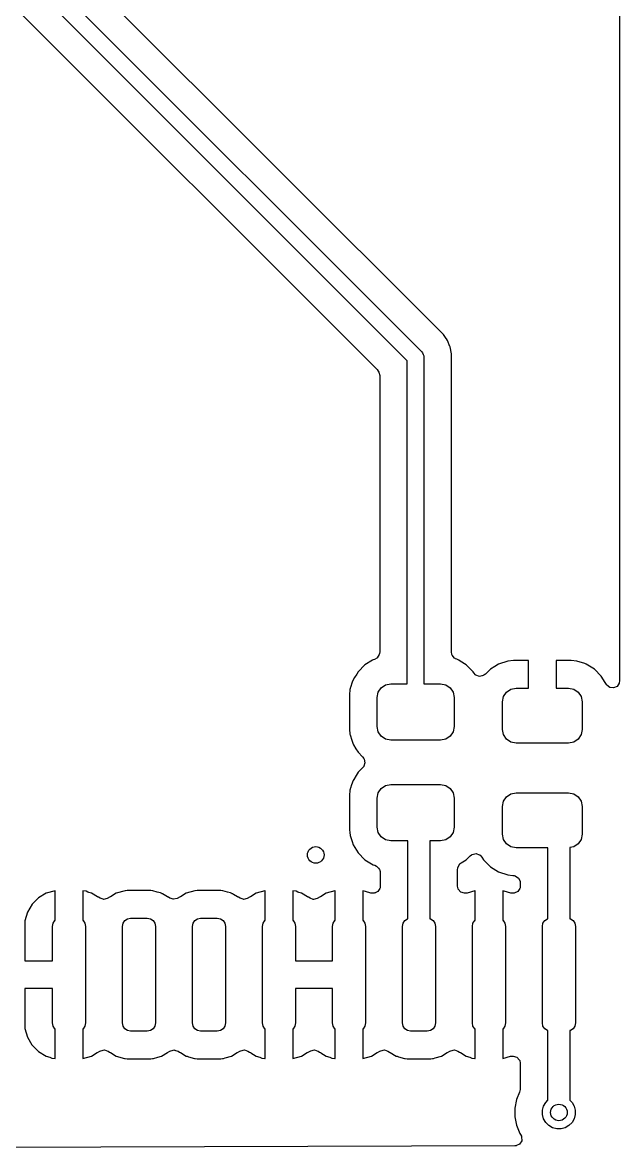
# Model space of a CAD drawing. Header units: inches. Extents: x -1.73 to 1.75, y 0.02 to 4.69.
# Drawn here: x 1.011 to 1.437, y 1.471 to 2.275 of the extents above; entities that cross this region are included whole.
import ezdxf

# ---------------------------------------------------------------- set-up
doc = ezdxf.new("R2010")
doc.units = ezdxf.units.IN
doc.header["$MEASUREMENT"] = 0
doc.layers.add('BLACK', color=250, linetype='CONTINUOUS')

msp = doc.modelspace()

# ---------------------------------------------------------------- linework, layer by layer
at = {"layer": 'BLACK', "linetype": 'CONTINUOUS'}
for p, q in [((1.43699, 3.3333), (1.43699, 1.80436)), ((1.31123, 2.05176), (0.67439, 2.6886)), ((0.65306, 2.68206), (1.29551, 2.03961)), ((1.28543, 2.03299), (0.64471, 2.67371)), ((0.63815, 2.65241), (1.2638, 2.02675)), ((1.31317, 2.04886), (1.31123, 2.05176)), ((1.31123, 2.05176), (1.31123, 2.05176)), ((1.31123, 2.05176), (1.31123, 2.05176)), ((1.31123, 2.05176), (1.31123, 2.05176)), ((1.31123, 2.05176), (1.31123, 2.05176)), ((1.31123, 2.05176), (1.31123, 2.05176)), ((1.31123, 2.05176), (1.31123, 2.05176)), ((1.3133, 2.04866), (1.31317, 2.04886)), ((1.31317, 2.04886), (1.31317, 2.04886)), ((1.31317, 2.04886), (1.31317, 2.04886)), ((1.31403, 2.04756), (1.3133, 2.04866)), ((1.3133, 2.04866), (1.3133, 2.04866)), ((1.31587, 2.04312), (1.31403, 2.04756)), ((1.31403, 2.04756), (1.31403, 2.04756)), ((1.31403, 2.04756), (1.31403, 2.04756)), ((1.31596, 2.04295), (1.31587, 2.04312)), ((1.31695, 2.03796), (1.31596, 2.04295)), ((1.29551, 2.03961), (1.29625, 2.03871)), ((1.29625, 2.03871), (1.29677, 2.03747)), ((1.29677, 2.03747), (1.29713, 2.03659)), ((1.29713, 2.03659), (1.29724, 2.03543)), ((1.29724, 2.03543), (1.29724, 1.80226)), ((1.31695, 1.82497), (1.31695, 2.03796)), ((1.2638, 2.02675), (1.26463, 2.02564)), ((1.26463, 2.02564), (1.26513, 2.02473)), ((1.28543, 1.80226), (1.28543, 2.03299)), ((1.26513, 2.02473), (1.26573, 2.02239)), ((1.26573, 2.02239), (1.26573, 1.82516)), ((1.26573, 1.82516), (1.26553, 1.82378)), ((1.31732, 1.8231), (1.31695, 1.82497)), ((1.26056, 1.81908), (1.25517, 1.81576)), ((1.26105, 1.81938), (1.26056, 1.81908)), ((1.26189, 1.81966), (1.26105, 1.81938)), ((1.26105, 1.81938), (1.26105, 1.81938)), ((1.26105, 1.81938), (1.26105, 1.81938)), ((1.26355, 1.82061), (1.26189, 1.81966)), ((1.26387, 1.82088), (1.26355, 1.82061)), ((1.26536, 1.82319), (1.26387, 1.82088)), ((1.26553, 1.82378), (1.26536, 1.82319)), ((1.31748, 1.82271), (1.31732, 1.8231)), ((1.31921, 1.82057), (1.31748, 1.82271)), ((1.31968, 1.82025), (1.31921, 1.82057)), ((1.31982, 1.82016), (1.31968, 1.82025)), ((1.32078, 1.81988), (1.31982, 1.82016)), ((1.32073, 1.81975), (1.32078, 1.81988)), ((1.32185, 1.81929), (1.32073, 1.81975)), ((1.32211, 1.81908), (1.32185, 1.81929)), ((1.32308, 1.81848), (1.32211, 1.81908)), ((1.32751, 1.81576), (1.32308, 1.81848)), ((1.32308, 1.81848), (1.32308, 1.81848)), ((1.32308, 1.81848), (1.32308, 1.81848)), ((1.35062, 1.81631), (1.34801, 1.8147)), ((1.35062, 1.81631), (1.35062, 1.81631)), ((1.35718, 1.81848), (1.35063, 1.81631)), ((1.35063, 1.81631), (1.35062, 1.81631)), ((1.35062, 1.81631), (1.35062, 1.81631)), ((1.36122, 1.8189), (1.35718, 1.81848)), ((1.35718, 1.81848), (1.35718, 1.81848)), ((1.37205, 1.8189), (1.36122, 1.8189)), ((1.36122, 1.8189), (1.36122, 1.8189)), ((1.36122, 1.8189), (1.36122, 1.8189)), ((1.37205, 1.79921), (1.37205, 1.8189)), ((1.40256, 1.8189), (1.39173, 1.8189)), ((1.39173, 1.8189), (1.39173, 1.79921)), ((1.4066, 1.81848), (1.40256, 1.8189)), ((1.40256, 1.8189), (1.40256, 1.8189)), ((1.4122, 1.81663), (1.4066, 1.81848)), ((1.4066, 1.81848), (1.4066, 1.81848)), ((1.41315, 1.81631), (1.4122, 1.81663)), ((1.41903, 1.81269), (1.41315, 1.81631)), ((1.41315, 1.81631), (1.41315, 1.81631)), ((1.24928, 1.80924), (1.24776, 1.80678)), ((1.25029, 1.81087), (1.24928, 1.80924)), ((1.25517, 1.81576), (1.25029, 1.81087)), ((1.33027, 1.81299), (1.32751, 1.81576)), ((1.32751, 1.81576), (1.32751, 1.81576)), ((1.32751, 1.81576), (1.32751, 1.81576)), ((1.33239, 1.81087), (1.33027, 1.81299)), ((1.33289, 1.81007), (1.33239, 1.81087)), ((1.33239, 1.81087), (1.33239, 1.81087)), ((1.33412, 1.80872), (1.33289, 1.81007)), ((1.33442, 1.8085), (1.33412, 1.80872)), ((1.33699, 1.80753), (1.33442, 1.8085)), ((1.33442, 1.8085), (1.33442, 1.8085)), ((1.33968, 1.80812), (1.339, 1.80797)), ((1.34016, 1.80838), (1.33968, 1.80812)), ((1.34084, 1.80883), (1.34016, 1.80838)), ((1.34101, 1.80907), (1.34084, 1.80883)), ((1.34127, 1.80921), (1.34101, 1.80907)), ((1.34475, 1.81269), (1.34127, 1.80921)), ((1.34801, 1.8147), (1.34475, 1.81269)), ((1.42391, 1.80781), (1.41903, 1.81269)), ((1.24611, 1.80332), (1.24489, 1.79966)), ((1.24666, 1.80499), (1.24611, 1.80332)), ((1.24611, 1.80332), (1.24611, 1.80332)), ((1.24776, 1.80678), (1.24666, 1.80499)), ((1.24666, 1.80499), (1.24666, 1.80499)), ((1.26666, 1.79938), (1.26986, 1.80151)), ((1.26986, 1.80151), (1.27362, 1.80226)), ((1.27362, 1.80226), (1.28543, 1.80226)), ((1.29724, 1.80226), (1.30906, 1.80226)), ((1.30906, 1.80226), (1.31282, 1.80151)), ((1.31282, 1.80151), (1.31601, 1.79938)), ((1.33871, 1.80791), (1.33699, 1.80753)), ((1.33886, 1.8079), (1.33871, 1.80791)), ((1.339, 1.80797), (1.33886, 1.8079)), ((1.42673, 1.80324), (1.42391, 1.80781)), ((1.42682, 1.80309), (1.42673, 1.80324)), ((1.42774, 1.80172), (1.42682, 1.80309)), ((1.42797, 1.80138), (1.42774, 1.80172)), ((1.42774, 1.80172), (1.42774, 1.80172)), ((1.43, 1.79965), (1.42797, 1.80138)), ((1.43522, 1.8004), (1.43272, 1.79926)), ((1.43671, 1.80271), (1.43522, 1.8004)), ((1.43679, 1.80298), (1.43671, 1.80271)), ((1.43699, 1.80436), (1.43679, 1.80298)), ((1.24446, 1.79819), (1.24407, 1.79439)), ((1.24407, 1.79439), (1.24407, 1.76978)), ((1.24447, 1.79833), (1.24446, 1.79819)), ((1.2445, 1.79858), (1.24447, 1.79833)), ((1.24456, 1.79915), (1.2445, 1.79858)), ((1.24489, 1.79966), (1.24456, 1.79915)), ((1.26378, 1.79242), (1.26453, 1.79619)), ((1.26378, 1.77175), (1.26378, 1.79242)), ((1.26453, 1.79619), (1.26666, 1.79938)), ((1.31601, 1.79938), (1.31815, 1.79619)), ((1.31815, 1.79619), (1.3189, 1.79242)), ((1.3189, 1.79242), (1.3189, 1.77175)), ((1.35335, 1.78937), (1.3541, 1.79314)), ((1.3541, 1.79314), (1.35623, 1.79633)), ((1.35623, 1.79633), (1.35942, 1.79846)), ((1.35942, 1.79846), (1.36319, 1.79921)), ((1.36319, 1.79921), (1.37205, 1.79921)), ((1.39173, 1.79921), (1.40059, 1.79921)), ((1.40059, 1.79921), (1.40436, 1.79846)), ((1.40436, 1.79846), (1.40755, 1.79633)), ((1.40755, 1.79633), (1.40968, 1.79314)), ((1.40968, 1.79314), (1.41043, 1.78937)), ((1.43272, 1.79926), (1.43, 1.79965)), ((1.35335, 1.76968), (1.35335, 1.78937)), ((1.41043, 1.78937), (1.41043, 1.76968)), ((1.24407, 1.76978), (1.24407, 1.76978)), ((1.24407, 1.76978), (1.24407, 1.76978)), ((1.24407, 1.76978), (1.24444, 1.76624)), ((1.26453, 1.76799), (1.26378, 1.77175)), ((1.26666, 1.76479), (1.26453, 1.76799)), ((1.31815, 1.76799), (1.31601, 1.76479)), ((1.3189, 1.77175), (1.31815, 1.76799)), ((1.3541, 1.76592), (1.35335, 1.76968)), ((1.41043, 1.76968), (1.40968, 1.76592)), ((1.24444, 1.76624), (1.24449, 1.76574)), ((1.24449, 1.76574), (1.24449, 1.76574)), ((1.24449, 1.76574), (1.24572, 1.76202)), ((1.24572, 1.76202), (1.24666, 1.75918)), ((1.26986, 1.76266), (1.26666, 1.76479)), ((1.27362, 1.76191), (1.26986, 1.76266)), ((1.30906, 1.76191), (1.27362, 1.76191)), ((1.31282, 1.76266), (1.30906, 1.76191)), ((1.31601, 1.76479), (1.31282, 1.76266)), ((1.35623, 1.76273), (1.3541, 1.76592)), ((1.35942, 1.76059), (1.35623, 1.76273)), ((1.36319, 1.75984), (1.35942, 1.76059)), ((1.40059, 1.75984), (1.36319, 1.75984)), ((1.40436, 1.76059), (1.40059, 1.75984)), ((1.40755, 1.76273), (1.40436, 1.76059)), ((1.40968, 1.76592), (1.40755, 1.76273)), ((1.24666, 1.75918), (1.24666, 1.75918)), ((1.24666, 1.75918), (1.24666, 1.75918)), ((1.24666, 1.75918), (1.24666, 1.75918)), ((1.24666, 1.75918), (1.24695, 1.75871)), ((1.24695, 1.75871), (1.24695, 1.75871)), ((1.24695, 1.75871), (1.24695, 1.75871)), ((1.24695, 1.75871), (1.24705, 1.75854)), ((1.24705, 1.75854), (1.24875, 1.7558)), ((1.24875, 1.7558), (1.25029, 1.7533)), ((1.25029, 1.7533), (1.25348, 1.75011)), ((1.25348, 1.75011), (1.25431, 1.749)), ((1.25431, 1.749), (1.25461, 1.74846)), ((1.25519, 1.7457), (1.25442, 1.74341)), ((1.25461, 1.74846), (1.25519, 1.74577)), ((1.25519, 1.74577), (1.25519, 1.7457)), ((1.24894, 1.73684), (1.24711, 1.73388)), ((1.25029, 1.73902), (1.24894, 1.73684)), ((1.2536, 1.74234), (1.25029, 1.73902)), ((1.25426, 1.74315), (1.2536, 1.74234)), ((1.25442, 1.74341), (1.25426, 1.74315)), ((1.24489, 1.72781), (1.24456, 1.7273)), ((1.24563, 1.73003), (1.24489, 1.72781)), ((1.24666, 1.73314), (1.24563, 1.73003)), ((1.24563, 1.73003), (1.24563, 1.73003)), ((1.24711, 1.73388), (1.24666, 1.73314)), ((1.24666, 1.73314), (1.24666, 1.73314)), ((1.26666, 1.72753), (1.26986, 1.72966)), ((1.26986, 1.72966), (1.27362, 1.73041)), ((1.27362, 1.73041), (1.30906, 1.73041)), ((1.30906, 1.73041), (1.31282, 1.72966)), ((1.31282, 1.72966), (1.31601, 1.72753)), ((1.24446, 1.72634), (1.24407, 1.72254)), ((1.24407, 1.72254), (1.24407, 1.69793)), ((1.24447, 1.72648), (1.24446, 1.72634)), ((1.2445, 1.72673), (1.24447, 1.72648)), ((1.24456, 1.7273), (1.2445, 1.72673)), ((1.26378, 1.72057), (1.26453, 1.72434)), ((1.26378, 1.6999), (1.26378, 1.72057)), ((1.26453, 1.72434), (1.26666, 1.72753)), ((1.31601, 1.72753), (1.31815, 1.72434)), ((1.31815, 1.72434), (1.3189, 1.72057)), ((1.3189, 1.72057), (1.3189, 1.6999)), ((1.3541, 1.71833), (1.35623, 1.72153)), ((1.35623, 1.72153), (1.35942, 1.72366)), ((1.35942, 1.72366), (1.36319, 1.72441)), ((1.36319, 1.72441), (1.40059, 1.72441)), ((1.40059, 1.72441), (1.40436, 1.72366)), ((1.40436, 1.72366), (1.40755, 1.72153)), ((1.40755, 1.72153), (1.40968, 1.71833)), ((1.35335, 1.71457), (1.3541, 1.71833)), ((1.35335, 1.69488), (1.35335, 1.71457)), ((1.40968, 1.71833), (1.41043, 1.71457)), ((1.41043, 1.71457), (1.41043, 1.69488)), ((1.24407, 1.69793), (1.24407, 1.69793)), ((1.24407, 1.69793), (1.24427, 1.69602)), ((1.24427, 1.69602), (1.24449, 1.69389)), ((1.26453, 1.69613), (1.26378, 1.6999)), ((1.26666, 1.69294), (1.26453, 1.69613)), ((1.31815, 1.69613), (1.31601, 1.69294)), ((1.3189, 1.6999), (1.31815, 1.69613)), ((1.24449, 1.69389), (1.24449, 1.69389)), ((1.24449, 1.69389), (1.24592, 1.68957)), ((1.24592, 1.68957), (1.24666, 1.68733)), ((1.26986, 1.69081), (1.26666, 1.69294)), ((1.27362, 1.69006), (1.26986, 1.69081)), ((1.28583, 1.69006), (1.27362, 1.69006)), ((1.28583, 1.63445), (1.28583, 1.69006)), ((1.30906, 1.69006), (1.30157, 1.69006)), ((1.30157, 1.69006), (1.30157, 1.63445)), ((1.31282, 1.69081), (1.30906, 1.69006)), ((1.31601, 1.69294), (1.31282, 1.69081)), ((1.3541, 1.69112), (1.35335, 1.69488)), ((1.35623, 1.68792), (1.3541, 1.69112)), ((1.35942, 1.68579), (1.35623, 1.68792)), ((1.40755, 1.68792), (1.40436, 1.68579)), ((1.40968, 1.69112), (1.40755, 1.68792)), ((1.41043, 1.69488), (1.40968, 1.69112)), ((1.24666, 1.68733), (1.25029, 1.68145)), ((1.25029, 1.68145), (1.25517, 1.67657)), ((1.33023, 1.67929), (1.33134, 1.68012)), ((1.33134, 1.68012), (1.33182, 1.68038)), ((1.33182, 1.68038), (1.33451, 1.68097)), ((1.33451, 1.68097), (1.33669, 1.68015)), ((1.33669, 1.68015), (1.3369, 1.6801)), ((1.3369, 1.6801), (1.33694, 1.68006)), ((1.33694, 1.68006), (1.33709, 1.68001)), ((1.33709, 1.68001), (1.33739, 1.67978)), ((1.33739, 1.67978), (1.33862, 1.67844)), ((1.36319, 1.68504), (1.35942, 1.68579)), ((1.38583, 1.68504), (1.36319, 1.68504)), ((1.38583, 1.63445), (1.38583, 1.68504)), ((1.40436, 1.68579), (1.40157, 1.68524)), ((1.40157, 1.68524), (1.40157, 1.63445)), ((1.25517, 1.67657), (1.26105, 1.67294)), ((1.26105, 1.67294), (1.26211, 1.67259)), ((1.26211, 1.67259), (1.26335, 1.67197)), ((1.26335, 1.67197), (1.26356, 1.67182)), ((1.26356, 1.67182), (1.26386, 1.67162)), ((1.26386, 1.67162), (1.26452, 1.6708)), ((1.3217, 1.67142), (1.32271, 1.67312)), ((1.32271, 1.67312), (1.32279, 1.6733)), ((1.32279, 1.6733), (1.32287, 1.67337)), ((1.32287, 1.67337), (1.32296, 1.67353)), ((1.32296, 1.67353), (1.32321, 1.67377)), ((1.32321, 1.67377), (1.32379, 1.67426)), ((1.32379, 1.67426), (1.32393, 1.67436)), ((1.32393, 1.67436), (1.32751, 1.67657)), ((1.32751, 1.67657), (1.33023, 1.67929)), ((1.33862, 1.67844), (1.33985, 1.67643)), ((1.33985, 1.67643), (1.33985, 1.67643)), ((1.33985, 1.67643), (1.34474, 1.67155)), ((1.34474, 1.67155), (1.35062, 1.66792)), ((1.26452, 1.6708), (1.26461, 1.67075)), ((1.26461, 1.67075), (1.26473, 1.67054)), ((1.26473, 1.67054), (1.26559, 1.66948)), ((1.26559, 1.66948), (1.26575, 1.66909)), ((1.26575, 1.66909), (1.26583, 1.66865)), ((1.26583, 1.66865), (1.26598, 1.66837)), ((1.26598, 1.66837), (1.26612, 1.66722)), ((1.26612, 1.66722), (1.26612, 1.65799)), ((1.32128, 1.6693), (1.32148, 1.67067)), ((1.32128, 1.65777), (1.32128, 1.6693)), ((1.32148, 1.67067), (1.3215, 1.67075)), ((1.3215, 1.67075), (1.3217, 1.67142)), ((1.35062, 1.66792), (1.35717, 1.66575)), ((1.35717, 1.66575), (1.3608, 1.66538)), ((1.3608, 1.66538), (1.36168, 1.66521)), ((1.36168, 1.66521), (1.3625, 1.66496)), ((1.3625, 1.66496), (1.36482, 1.66348)), ((1.36482, 1.66348), (1.36486, 1.66342)), ((1.36486, 1.66342), (1.36595, 1.66126)), ((1.26577, 1.65609), (1.26428, 1.65378)), ((1.26592, 1.65662), (1.26577, 1.65609)), ((1.26612, 1.65799), (1.26592, 1.65662)), ((1.32171, 1.65575), (1.32128, 1.65777)), ((1.32184, 1.65547), (1.32171, 1.65575)), ((1.32364, 1.65339), (1.32184, 1.65547)), ((1.36577, 1.65609), (1.36428, 1.65378)), ((1.36592, 1.65662), (1.36577, 1.65609)), ((1.36612, 1.65799), (1.36592, 1.65662)), ((1.36595, 1.66126), (1.36601, 1.66097)), ((1.36601, 1.66097), (1.36612, 1.65993)), ((1.36612, 1.65993), (1.36612, 1.65799)), ((1.02199, 1.64932), (1.01741, 1.64475)), ((1.02755, 1.65261), (1.02199, 1.64932)), ((1.02199, 1.64932), (1.02199, 1.64932)), ((1.02199, 1.64932), (1.02199, 1.64932)), ((1.03376, 1.65441), (1.02755, 1.65261)), ((1.02755, 1.65261), (1.02755, 1.65261)), ((1.02755, 1.65261), (1.02755, 1.65261)), ((1.03386, 1.65442), (1.03376, 1.65441)), ((1.03376, 1.65441), (1.03376, 1.65441)), ((1.03386, 1.63327), (1.03386, 1.65442)), ((1.05592, 1.65423), (1.05354, 1.65442)), ((1.05354, 1.65442), (1.05354, 1.63327)), ((1.05731, 1.65335), (1.05592, 1.65423)), ((1.05793, 1.65317), (1.05731, 1.65335)), ((1.05985, 1.65261), (1.05793, 1.65317)), ((1.0641, 1.6501), (1.05985, 1.65261)), ((1.05985, 1.65261), (1.05985, 1.65261)), ((1.05985, 1.65261), (1.05985, 1.65261)), ((1.06468, 1.6498), (1.0641, 1.6501)), ((1.06478, 1.64979), (1.06468, 1.6498)), ((1.06593, 1.64905), (1.06478, 1.64979)), ((1.06822, 1.64829), (1.06593, 1.64905)), ((1.06829, 1.64828), (1.06822, 1.64829)), ((1.07098, 1.64887), (1.06829, 1.64828)), ((1.07324, 1.6501), (1.07098, 1.64887)), ((1.0734, 1.65018), (1.07322, 1.65013)), ((1.07322, 1.65013), (1.07324, 1.6501)), ((1.07754, 1.65263), (1.0734, 1.65018)), ((1.08376, 1.65443), (1.07754, 1.65263)), ((1.07754, 1.65263), (1.07754, 1.65263)), ((1.08521, 1.65455), (1.08376, 1.65443)), ((1.08376, 1.65443), (1.08376, 1.65443)), ((1.08376, 1.65443), (1.08376, 1.65443)), ((1.08376, 1.65443), (1.08376, 1.65443)), ((1.10219, 1.65455), (1.08521, 1.65455)), ((1.08521, 1.65455), (1.08521, 1.65455)), ((1.08521, 1.65455), (1.08521, 1.65455)), ((1.10364, 1.65443), (1.10219, 1.65455)), ((1.10219, 1.65455), (1.10219, 1.65455)), ((1.10219, 1.65455), (1.10219, 1.65455)), ((1.10677, 1.65352), (1.10364, 1.65443)), ((1.10364, 1.65443), (1.10364, 1.65443)), ((1.10364, 1.65443), (1.10364, 1.65443)), ((1.10364, 1.65443), (1.10364, 1.65443)), ((1.10919, 1.65282), (1.10677, 1.65352)), ((1.10949, 1.65278), (1.10919, 1.65282)), ((1.11013, 1.65252), (1.10949, 1.65278)), ((1.11039, 1.65231), (1.11013, 1.65252)), ((1.11066, 1.65216), (1.11039, 1.65231)), ((1.11411, 1.65011), (1.11066, 1.65216)), ((1.11469, 1.64982), (1.11411, 1.65011)), ((1.11479, 1.64981), (1.11469, 1.64982)), ((1.11572, 1.64921), (1.11479, 1.64981)), ((1.11594, 1.64907), (1.11572, 1.64921)), ((1.11572, 1.64921), (1.11572, 1.64921)), ((1.11823, 1.6483), (1.11594, 1.64907)), ((1.1183, 1.6483), (1.11823, 1.6483)), ((1.12099, 1.64888), (1.1183, 1.6483)), ((1.1183, 1.6483), (1.1183, 1.6483)), ((1.12323, 1.6501), (1.12099, 1.64888)), ((1.12341, 1.65018), (1.12322, 1.65013)), ((1.12322, 1.65013), (1.12323, 1.6501)), ((1.12754, 1.65263), (1.12341, 1.65018)), ((1.13376, 1.65443), (1.12754, 1.65263)), ((1.12754, 1.65263), (1.12754, 1.65263)), ((1.13521, 1.65455), (1.13376, 1.65443)), ((1.13376, 1.65443), (1.13376, 1.65443)), ((1.13376, 1.65443), (1.13376, 1.65443)), ((1.13376, 1.65443), (1.13376, 1.65443)), ((1.15219, 1.65455), (1.13521, 1.65455)), ((1.13521, 1.65455), (1.13521, 1.65455)), ((1.13521, 1.65455), (1.13521, 1.65455)), ((1.15364, 1.65443), (1.15219, 1.65455)), ((1.15219, 1.65455), (1.15219, 1.65455)), ((1.15219, 1.65455), (1.15219, 1.65455)), ((1.15705, 1.65344), (1.15364, 1.65443)), ((1.15364, 1.65443), (1.15364, 1.65443)), ((1.15364, 1.65443), (1.15364, 1.65443)), ((1.15364, 1.65443), (1.15364, 1.65443)), ((1.15919, 1.65282), (1.15705, 1.65344)), ((1.15949, 1.65278), (1.15919, 1.65282)), ((1.16013, 1.65252), (1.15949, 1.65278)), ((1.16039, 1.65231), (1.16013, 1.65252)), ((1.16066, 1.65216), (1.16039, 1.65231)), ((1.1613, 1.65177), (1.16066, 1.65216)), ((1.16066, 1.65216), (1.16066, 1.65216)), ((1.16412, 1.65011), (1.1613, 1.65177)), ((1.16469, 1.64982), (1.16412, 1.65011)), ((1.16478, 1.64981), (1.16469, 1.64982)), ((1.16596, 1.64905), (1.16478, 1.64981)), ((1.16824, 1.64829), (1.16596, 1.64905)), ((1.16832, 1.64828), (1.16824, 1.64829)), ((1.17101, 1.64887), (1.16832, 1.64828)), ((1.16832, 1.64828), (1.16832, 1.64828)), ((1.17325, 1.65009), (1.17101, 1.64887)), ((1.17342, 1.65017), (1.17323, 1.65012)), ((1.17323, 1.65012), (1.17325, 1.65009)), ((1.17755, 1.65261), (1.17342, 1.65017)), ((1.18376, 1.65441), (1.17755, 1.65261)), ((1.17755, 1.65261), (1.17755, 1.65261)), ((1.18386, 1.65442), (1.18376, 1.65441)), ((1.18376, 1.65441), (1.18376, 1.65441)), ((1.18386, 1.63327), (1.18386, 1.65442)), ((1.20592, 1.65423), (1.20354, 1.65442)), ((1.20354, 1.65442), (1.20354, 1.63327)), ((1.20731, 1.65335), (1.20592, 1.65423)), ((1.20793, 1.65317), (1.20731, 1.65335)), ((1.20985, 1.65261), (1.20793, 1.65317)), ((1.2141, 1.65009), (1.20985, 1.65261)), ((1.20985, 1.65261), (1.20985, 1.65261)), ((1.20985, 1.65261), (1.20985, 1.65261)), ((1.21468, 1.6498), (1.2141, 1.65009)), ((1.21477, 1.64979), (1.21468, 1.6498)), ((1.21595, 1.64904), (1.21477, 1.64979)), ((1.21824, 1.64827), (1.21595, 1.64904)), ((1.21831, 1.64827), (1.21824, 1.64827)), ((1.221, 1.64885), (1.21831, 1.64827)), ((1.22325, 1.65008), (1.221, 1.64885)), ((1.22341, 1.65016), (1.22323, 1.65012)), ((1.22323, 1.65012), (1.22325, 1.65008)), ((1.22755, 1.65261), (1.22341, 1.65016)), ((1.23376, 1.65441), (1.22755, 1.65261)), ((1.22755, 1.65261), (1.22755, 1.65261)), ((1.23386, 1.65442), (1.23376, 1.65441)), ((1.23376, 1.65441), (1.23376, 1.65441)), ((1.23386, 1.63327), (1.23386, 1.65442)), ((1.25364, 1.65441), (1.25354, 1.65442)), ((1.25354, 1.65442), (1.25354, 1.63327)), ((1.25548, 1.65388), (1.25364, 1.65441)), ((1.25364, 1.65441), (1.25364, 1.65441)), ((1.25364, 1.65441), (1.25364, 1.65441)), ((1.25942, 1.65274), (1.25548, 1.65388)), ((1.25969, 1.65272), (1.25942, 1.65274)), ((1.25986, 1.65263), (1.25969, 1.65272)), ((1.26031, 1.65267), (1.25986, 1.65263)), ((1.26148, 1.65259), (1.26031, 1.65267)), ((1.26178, 1.65264), (1.26148, 1.65259)), ((1.26228, 1.65286), (1.26178, 1.65264)), ((1.2626, 1.65289), (1.26228, 1.65286)), ((1.26295, 1.65317), (1.2626, 1.65289)), ((1.26428, 1.65378), (1.26295, 1.65317)), ((1.32628, 1.65261), (1.32364, 1.65339)), ((1.32682, 1.6526), (1.32628, 1.65261)), ((1.3282, 1.6528), (1.32682, 1.6526)), ((1.33376, 1.65441), (1.3282, 1.6528)), ((1.33386, 1.65442), (1.33376, 1.65441)), ((1.33386, 1.63327), (1.33386, 1.65442)), ((1.35364, 1.65441), (1.35354, 1.65442)), ((1.35354, 1.65442), (1.35354, 1.65442)), ((1.35354, 1.65442), (1.35354, 1.63327)), ((1.35452, 1.65416), (1.35364, 1.65441)), ((1.35364, 1.65441), (1.35364, 1.65441)), ((1.35364, 1.65441), (1.35364, 1.65441)), ((1.35942, 1.65274), (1.35452, 1.65416)), ((1.36148, 1.65259), (1.35942, 1.65274)), ((1.36178, 1.65264), (1.36148, 1.65259)), ((1.36428, 1.65378), (1.36178, 1.65264)), ((1.01741, 1.64475), (1.01412, 1.63918)), ((1.01741, 1.64475), (1.01741, 1.64475)), ((1.01741, 1.64475), (1.01741, 1.64475)), ((1.01232, 1.63297), (1.0122, 1.63152)), ((1.0122, 1.63152), (1.0122, 1.63152)), ((1.0122, 1.63152), (1.0122, 1.60433)), ((1.01412, 1.63918), (1.01232, 1.63297)), ((1.01232, 1.63297), (1.01232, 1.63297)), ((1.01232, 1.63297), (1.01232, 1.63297)), ((1.01412, 1.63918), (1.01412, 1.63918)), ((1.01412, 1.63918), (1.01412, 1.63918)), ((1.03234, 1.6312), (1.03362, 1.63311)), ((1.03362, 1.63311), (1.03386, 1.63327)), ((1.05354, 1.63327), (1.05378, 1.63311)), ((1.05378, 1.63311), (1.05506, 1.6312)), ((1.08234, 1.6312), (1.08362, 1.63311)), ((1.08362, 1.63311), (1.08554, 1.63439)), ((1.08554, 1.63439), (1.0878, 1.63484)), ((1.0878, 1.63484), (1.09961, 1.63484)), ((1.09961, 1.63484), (1.10187, 1.63439)), ((1.10187, 1.63439), (1.10378, 1.63311)), ((1.10378, 1.63311), (1.10506, 1.6312)), ((1.13234, 1.6312), (1.13362, 1.63311)), ((1.13362, 1.63311), (1.13554, 1.63439)), ((1.13554, 1.63439), (1.1378, 1.63484)), ((1.1378, 1.63484), (1.14961, 1.63484)), ((1.14961, 1.63484), (1.15187, 1.63439)), ((1.15187, 1.63439), (1.15378, 1.63311)), ((1.15378, 1.63311), (1.15506, 1.6312)), ((1.18234, 1.6312), (1.18362, 1.63311)), ((1.18362, 1.63311), (1.18386, 1.63327)), ((1.20354, 1.63327), (1.20378, 1.63311)), ((1.20378, 1.63311), (1.20506, 1.6312)), ((1.23234, 1.6312), (1.23362, 1.63311)), ((1.23362, 1.63311), (1.23386, 1.63327)), ((1.25354, 1.63327), (1.25378, 1.63311)), ((1.25378, 1.63311), (1.25506, 1.6312)), ((1.28234, 1.6312), (1.28362, 1.63311)), ((1.28362, 1.63311), (1.28554, 1.63439)), ((1.28554, 1.63439), (1.28583, 1.63445)), ((1.30157, 1.63445), (1.30187, 1.63439)), ((1.30187, 1.63439), (1.30378, 1.63311)), ((1.30378, 1.63311), (1.30506, 1.6312)), ((1.33234, 1.6312), (1.33362, 1.63311)), ((1.33362, 1.63311), (1.33386, 1.63327)), ((1.35354, 1.63327), (1.35378, 1.63311)), ((1.35378, 1.63311), (1.35506, 1.6312)), ((1.38234, 1.6312), (1.38362, 1.63311)), ((1.38362, 1.63311), (1.38554, 1.63439)), ((1.38554, 1.63439), (1.38583, 1.63445)), ((1.40157, 1.63445), (1.40187, 1.63439)), ((1.40187, 1.63439), (1.40378, 1.63311)), ((1.40378, 1.63311), (1.40506, 1.6312)), ((1.03189, 1.62894), (1.03234, 1.6312)), ((1.03189, 1.60433), (1.03189, 1.62894)), ((1.05506, 1.6312), (1.05551, 1.62894)), ((1.05551, 1.62894), (1.05551, 1.56004)), ((1.08189, 1.62894), (1.08234, 1.6312)), ((1.08189, 1.56004), (1.08189, 1.62894)), ((1.10506, 1.6312), (1.10551, 1.62894)), ((1.10551, 1.62894), (1.10551, 1.56004)), ((1.13189, 1.62894), (1.13234, 1.6312)), ((1.13189, 1.56004), (1.13189, 1.62894)), ((1.15506, 1.6312), (1.15551, 1.62894)), ((1.15551, 1.62894), (1.15551, 1.56004)), ((1.18189, 1.62894), (1.18234, 1.6312)), ((1.18189, 1.56004), (1.18189, 1.62894)), ((1.20506, 1.6312), (1.20551, 1.62894)), ((1.20551, 1.62894), (1.20551, 1.60433)), ((1.23189, 1.62894), (1.23234, 1.6312)), ((1.23189, 1.60433), (1.23189, 1.62894)), ((1.25506, 1.6312), (1.25551, 1.62894)), ((1.25551, 1.62894), (1.25551, 1.56004)), ((1.28189, 1.62894), (1.28234, 1.6312)), ((1.28189, 1.56004), (1.28189, 1.62894)), ((1.30506, 1.6312), (1.30551, 1.62894)), ((1.30551, 1.62894), (1.30551, 1.56004)), ((1.33189, 1.62894), (1.33234, 1.6312)), ((1.33189, 1.56004), (1.33189, 1.62894)), ((1.35506, 1.6312), (1.35551, 1.62894)), ((1.35551, 1.62894), (1.35551, 1.56004)), ((1.38189, 1.62894), (1.38234, 1.6312)), ((1.38189, 1.56004), (1.38189, 1.62894)), ((1.40506, 1.6312), (1.40551, 1.62894)), ((1.40551, 1.62894), (1.40551, 1.56004)), ((1.0122, 1.60433), (1.03189, 1.60433)), ((1.20551, 1.60433), (1.23189, 1.60433)), ((1.03189, 1.58465), (1.0122, 1.58465)), ((1.0122, 1.58465), (1.0122, 1.55745)), ((1.03189, 1.56004), (1.03189, 1.58465)), ((1.23189, 1.58465), (1.20551, 1.58465)), ((1.20551, 1.58465), (1.20551, 1.56004)), ((1.23189, 1.56004), (1.23189, 1.58465)), ((1.03234, 1.55778), (1.03189, 1.56004)), ((1.05551, 1.56004), (1.05506, 1.55778)), ((1.08234, 1.55778), (1.08189, 1.56004)), ((1.10551, 1.56004), (1.10506, 1.55778)), ((1.13234, 1.55778), (1.13189, 1.56004)), ((1.15551, 1.56004), (1.15506, 1.55778)), ((1.18234, 1.55778), (1.18189, 1.56004)), ((1.20551, 1.56004), (1.20506, 1.55778)), ((1.23234, 1.55778), (1.23189, 1.56004)), ((1.25551, 1.56004), (1.25506, 1.55778)), ((1.28234, 1.55778), (1.28189, 1.56004)), ((1.30551, 1.56004), (1.30506, 1.55778)), ((1.33234, 1.55778), (1.33189, 1.56004)), ((1.35551, 1.56004), (1.35506, 1.55778)), ((1.38234, 1.55778), (1.38189, 1.56004)), ((1.40551, 1.56004), (1.40506, 1.55778)), ((1.0122, 1.55745), (1.01232, 1.556)), ((1.01232, 1.556), (1.01232, 1.556)), ((1.01232, 1.556), (1.01232, 1.556)), ((1.01232, 1.556), (1.01412, 1.5498)), ((1.03362, 1.55586), (1.03234, 1.55778)), ((1.03386, 1.5557), (1.03362, 1.55586)), ((1.03386, 1.53456), (1.03386, 1.5557)), ((1.05378, 1.55586), (1.05354, 1.5557)), ((1.05354, 1.5557), (1.05354, 1.53456)), ((1.05506, 1.55778), (1.05378, 1.55586)), ((1.08362, 1.55586), (1.08234, 1.55778)), ((1.08554, 1.55458), (1.08362, 1.55586)), ((1.0878, 1.55413), (1.08554, 1.55458)), ((1.09961, 1.55413), (1.0878, 1.55413)), ((1.10187, 1.55458), (1.09961, 1.55413)), ((1.10378, 1.55586), (1.10187, 1.55458)), ((1.10506, 1.55778), (1.10378, 1.55586)), ((1.13362, 1.55586), (1.13234, 1.55778)), ((1.13554, 1.55458), (1.13362, 1.55586)), ((1.1378, 1.55413), (1.13554, 1.55458)), ((1.14961, 1.55413), (1.1378, 1.55413)), ((1.15187, 1.55458), (1.14961, 1.55413)), ((1.15378, 1.55586), (1.15187, 1.55458)), ((1.15506, 1.55778), (1.15378, 1.55586)), ((1.18362, 1.55586), (1.18234, 1.55778)), ((1.18386, 1.5557), (1.18362, 1.55586)), ((1.18386, 1.53456), (1.18386, 1.5557)), ((1.20378, 1.55586), (1.20354, 1.5557)), ((1.20354, 1.5557), (1.20354, 1.53456)), ((1.20506, 1.55778), (1.20378, 1.55586)), ((1.23362, 1.55586), (1.23234, 1.55778)), ((1.23386, 1.5557), (1.23362, 1.55586)), ((1.23386, 1.53456), (1.23386, 1.5557)), ((1.25378, 1.55586), (1.25354, 1.5557)), ((1.25354, 1.5557), (1.25354, 1.53456)), ((1.25506, 1.55778), (1.25378, 1.55586)), ((1.28362, 1.55586), (1.28234, 1.55778)), ((1.28554, 1.55458), (1.28362, 1.55586)), ((1.2878, 1.55413), (1.28554, 1.55458)), ((1.29961, 1.55413), (1.2878, 1.55413)), ((1.30187, 1.55458), (1.29961, 1.55413)), ((1.30378, 1.55586), (1.30187, 1.55458)), ((1.30506, 1.55778), (1.30378, 1.55586)), ((1.33362, 1.55586), (1.33234, 1.55778)), ((1.33386, 1.5557), (1.33362, 1.55586)), ((1.33386, 1.53456), (1.33386, 1.5557)), ((1.35378, 1.55586), (1.35354, 1.5557)), ((1.35354, 1.5557), (1.35354, 1.53456)), ((1.35506, 1.55778), (1.35378, 1.55586)), ((1.38362, 1.55586), (1.38234, 1.55778)), ((1.38554, 1.55458), (1.38362, 1.55586)), ((1.38583, 1.55453), (1.38554, 1.55458)), ((1.38583, 1.50475), (1.38583, 1.55453)), ((1.40187, 1.55458), (1.40157, 1.55453)), ((1.40157, 1.55453), (1.40157, 1.50475)), ((1.40378, 1.55586), (1.40187, 1.55458)), ((1.40506, 1.55778), (1.40378, 1.55586)), ((1.01412, 1.5498), (1.01412, 1.5498)), ((1.01412, 1.5498), (1.01412, 1.5498)), ((1.01412, 1.5498), (1.01732, 1.54438)), ((1.01732, 1.54438), (1.01741, 1.54423)), ((1.01741, 1.54423), (1.01741, 1.54423)), ((1.01741, 1.54423), (1.02199, 1.53966)), ((1.02199, 1.53966), (1.02199, 1.53966)), ((1.02199, 1.53966), (1.02755, 1.53637)), ((1.02755, 1.53637), (1.03009, 1.53563)), ((1.03009, 1.53563), (1.03148, 1.53474)), ((1.05364, 1.53456), (1.05985, 1.53637)), ((1.05985, 1.53637), (1.06398, 1.53881)), ((1.06398, 1.53881), (1.06417, 1.53886)), ((1.06416, 1.53889), (1.06573, 1.53975)), ((1.06417, 1.53886), (1.06416, 1.53889)), ((1.06573, 1.53975), (1.06639, 1.54011)), ((1.06573, 1.53975), (1.06573, 1.53975)), ((1.06639, 1.54011), (1.06908, 1.54069)), ((1.06908, 1.54069), (1.06914, 1.54069)), ((1.06914, 1.54069), (1.06915, 1.54069)), ((1.06915, 1.54069), (1.07144, 1.53993)), ((1.07144, 1.53993), (1.07168, 1.53977)), ((1.07168, 1.53977), (1.07262, 1.53917)), ((1.07262, 1.53917), (1.07271, 1.53916)), ((1.07271, 1.53916), (1.07329, 1.53887)), ((1.07329, 1.53887), (1.07754, 1.53635)), ((1.07754, 1.53635), (1.07755, 1.53635)), ((1.07755, 1.53635), (1.08333, 1.53467)), ((1.10407, 1.53467), (1.10725, 1.53559)), ((1.10725, 1.53559), (1.10986, 1.53635)), ((1.10986, 1.53635), (1.114, 1.5388)), ((1.114, 1.5388), (1.11418, 1.53884)), ((1.11417, 1.53887), (1.11575, 1.53973)), ((1.11418, 1.53884), (1.11417, 1.53887)), ((1.11575, 1.53973), (1.1164, 1.54009)), ((1.11575, 1.53973), (1.11575, 1.53973)), ((1.1164, 1.54009), (1.11909, 1.54068)), ((1.11909, 1.54068), (1.11916, 1.54067)), ((1.11916, 1.54067), (1.12145, 1.53991)), ((1.12145, 1.53991), (1.12168, 1.53977)), ((1.12168, 1.53977), (1.12168, 1.53977)), ((1.12168, 1.53977), (1.12261, 1.53917)), ((1.12261, 1.53917), (1.12271, 1.53916)), ((1.12271, 1.53916), (1.12329, 1.53886)), ((1.12329, 1.53886), (1.12754, 1.53635)), ((1.12754, 1.53635), (1.12813, 1.53618)), ((1.12813, 1.53618), (1.12918, 1.53587)), ((1.12918, 1.53587), (1.12918, 1.53587)), ((1.12918, 1.53587), (1.12918, 1.53587)), ((1.12918, 1.53587), (1.13333, 1.53467)), ((1.15407, 1.53467), (1.15528, 1.53502)), ((1.15528, 1.53502), (1.15986, 1.53635)), ((1.15986, 1.53635), (1.164, 1.5388)), ((1.164, 1.5388), (1.16418, 1.53884)), ((1.16416, 1.53888), (1.16574, 1.53974)), ((1.16418, 1.53884), (1.16416, 1.53888)), ((1.16574, 1.53974), (1.16642, 1.54011)), ((1.16574, 1.53974), (1.16574, 1.53974)), ((1.16642, 1.54011), (1.1691, 1.54069)), ((1.1691, 1.54069), (1.16918, 1.54069)), ((1.16918, 1.54069), (1.17147, 1.53993)), ((1.17147, 1.53993), (1.17262, 1.53918)), ((1.17262, 1.53918), (1.17272, 1.53917)), ((1.17272, 1.53917), (1.1733, 1.53888)), ((1.1733, 1.53888), (1.17374, 1.53862)), ((1.17374, 1.53862), (1.17755, 1.53637)), ((1.17755, 1.53637), (1.18009, 1.53563)), ((1.18009, 1.53563), (1.18148, 1.53474)), ((1.20364, 1.53456), (1.20985, 1.53637)), ((1.20985, 1.53637), (1.21399, 1.53881)), ((1.21399, 1.53881), (1.21417, 1.53886)), ((1.21415, 1.53889), (1.2164, 1.54012)), ((1.21417, 1.53886), (1.21415, 1.53889)), ((1.2164, 1.54012), (1.21909, 1.54071)), ((1.21909, 1.54071), (1.21915, 1.5407)), ((1.21915, 1.5407), (1.21916, 1.5407)), ((1.21916, 1.5407), (1.22145, 1.53994)), ((1.22145, 1.53994), (1.2217, 1.53978)), ((1.2217, 1.53978), (1.2217, 1.53978)), ((1.2217, 1.53978), (1.22263, 1.53918)), ((1.22263, 1.53918), (1.22272, 1.53917)), ((1.22272, 1.53917), (1.2233, 1.53888)), ((1.2233, 1.53888), (1.22374, 1.53862)), ((1.22374, 1.53862), (1.22755, 1.53637)), ((1.22755, 1.53637), (1.23009, 1.53563)), ((1.23009, 1.53563), (1.23148, 1.53474)), ((1.25364, 1.53456), (1.25985, 1.53637)), ((1.25985, 1.53637), (1.26398, 1.53881)), ((1.26398, 1.53881), (1.26417, 1.53886)), ((1.26416, 1.53889), (1.26573, 1.53975)), ((1.26417, 1.53886), (1.26416, 1.53889)), ((1.26573, 1.53975), (1.26639, 1.54011)), ((1.26639, 1.54011), (1.26908, 1.54069)), ((1.26908, 1.54069), (1.26915, 1.54069)), ((1.26915, 1.54069), (1.26915, 1.54069)), ((1.26915, 1.54069), (1.27144, 1.53993)), ((1.27144, 1.53993), (1.27262, 1.53917)), ((1.27262, 1.53917), (1.27271, 1.53916)), ((1.27271, 1.53916), (1.27329, 1.53887)), ((1.27329, 1.53887), (1.27754, 1.53635)), ((1.27754, 1.53635), (1.27813, 1.53618)), ((1.27813, 1.53618), (1.27918, 1.53587)), ((1.27918, 1.53587), (1.27918, 1.53587)), ((1.27918, 1.53587), (1.27918, 1.53587)), ((1.27918, 1.53587), (1.28333, 1.53467)), ((1.30407, 1.53467), (1.30528, 1.53502)), ((1.30528, 1.53502), (1.30986, 1.53635)), ((1.30986, 1.53635), (1.314, 1.5388)), ((1.314, 1.5388), (1.31418, 1.53884)), ((1.31416, 1.53888), (1.31574, 1.53974)), ((1.31418, 1.53884), (1.31416, 1.53888)), ((1.31574, 1.53974), (1.31642, 1.54011)), ((1.31574, 1.53974), (1.31574, 1.53974)), ((1.31642, 1.54011), (1.3191, 1.54069)), ((1.3191, 1.54069), (1.31913, 1.54069)), ((1.31913, 1.54069), (1.31918, 1.54069)), ((1.31918, 1.54069), (1.32147, 1.53993)), ((1.32147, 1.53993), (1.32262, 1.53918)), ((1.32262, 1.53918), (1.32272, 1.53917)), ((1.32272, 1.53917), (1.3233, 1.53888)), ((1.3233, 1.53888), (1.32755, 1.53637)), ((1.32755, 1.53637), (1.33009, 1.53563)), ((1.33009, 1.53563), (1.33148, 1.53474)), ((1.35364, 1.53456), (1.3592, 1.53618)), ((1.3592, 1.53618), (1.36058, 1.53637)), ((1.36058, 1.53637), (1.36113, 1.53637)), ((1.36113, 1.53637), (1.36376, 1.53559)), ((1.36376, 1.53559), (1.36556, 1.53351)), ((1.03148, 1.53474), (1.03376, 1.53456)), ((1.03376, 1.53456), (1.03376, 1.53456)), ((1.03376, 1.53456), (1.03376, 1.53456)), ((1.03376, 1.53456), (1.03386, 1.53456)), ((1.03386, 1.53456), (1.03386, 1.53456)), ((1.05354, 1.53456), (1.05354, 1.53456)), ((1.05354, 1.53456), (1.05354, 1.53456)), ((1.05354, 1.53456), (1.05354, 1.53456)), ((1.05354, 1.53456), (1.05364, 1.53456)), ((1.08333, 1.53467), (1.08338, 1.53465)), ((1.08338, 1.53465), (1.08373, 1.53455)), ((1.08373, 1.53455), (1.08378, 1.53454)), ((1.08378, 1.53454), (1.08378, 1.53454)), ((1.08378, 1.53454), (1.08379, 1.53453)), ((1.08379, 1.53453), (1.08395, 1.53453)), ((1.08395, 1.53453), (1.08521, 1.53443)), ((1.08521, 1.53443), (1.08521, 1.53443)), ((1.08521, 1.53443), (1.10219, 1.53443)), ((1.10219, 1.53443), (1.10345, 1.53453)), ((1.10219, 1.53443), (1.10219, 1.53443)), ((1.10345, 1.53453), (1.10361, 1.53453)), ((1.10361, 1.53453), (1.10362, 1.53454)), ((1.10362, 1.53454), (1.10367, 1.53455)), ((1.10362, 1.53454), (1.10362, 1.53454)), ((1.10367, 1.53455), (1.10402, 1.53465)), ((1.10402, 1.53465), (1.10407, 1.53467)), ((1.13333, 1.53467), (1.13338, 1.53465)), ((1.13338, 1.53465), (1.13373, 1.53455)), ((1.13373, 1.53455), (1.13378, 1.53454)), ((1.13378, 1.53454), (1.13378, 1.53454)), ((1.13378, 1.53454), (1.13379, 1.53453)), ((1.13379, 1.53453), (1.13395, 1.53453)), ((1.13395, 1.53453), (1.13521, 1.53443)), ((1.13521, 1.53443), (1.13521, 1.53443)), ((1.13521, 1.53443), (1.15219, 1.53443)), ((1.15219, 1.53443), (1.15345, 1.53453)), ((1.15219, 1.53443), (1.15219, 1.53443)), ((1.15345, 1.53453), (1.15361, 1.53453)), ((1.15361, 1.53453), (1.15362, 1.53454)), ((1.15362, 1.53454), (1.15367, 1.53455)), ((1.15362, 1.53454), (1.15362, 1.53454)), ((1.15367, 1.53455), (1.15402, 1.53465)), ((1.15402, 1.53465), (1.15407, 1.53467)), ((1.18148, 1.53474), (1.18376, 1.53456)), ((1.18376, 1.53456), (1.18376, 1.53456)), ((1.18376, 1.53456), (1.18376, 1.53456)), ((1.18376, 1.53456), (1.18386, 1.53456)), ((1.18386, 1.53456), (1.18386, 1.53456)), ((1.20354, 1.53456), (1.20354, 1.53456)), ((1.20354, 1.53456), (1.20354, 1.53456)), ((1.20354, 1.53456), (1.20354, 1.53456)), ((1.20354, 1.53456), (1.20364, 1.53456)), ((1.23148, 1.53474), (1.23376, 1.53456)), ((1.23376, 1.53456), (1.23376, 1.53456)), ((1.23376, 1.53456), (1.23376, 1.53456)), ((1.23376, 1.53456), (1.23386, 1.53456)), ((1.23386, 1.53456), (1.23386, 1.53456)), ((1.25354, 1.53456), (1.25354, 1.53456)), ((1.25354, 1.53456), (1.25354, 1.53456)), ((1.25354, 1.53456), (1.25354, 1.53456)), ((1.25354, 1.53456), (1.25364, 1.53456)), ((1.28333, 1.53467), (1.28338, 1.53465)), ((1.28338, 1.53465), (1.28373, 1.53455)), ((1.28373, 1.53455), (1.28378, 1.53454)), ((1.28378, 1.53454), (1.28378, 1.53454)), ((1.28378, 1.53454), (1.28379, 1.53453)), ((1.28379, 1.53453), (1.28395, 1.53453)), ((1.28395, 1.53453), (1.28521, 1.53443)), ((1.28521, 1.53443), (1.28521, 1.53443)), ((1.28521, 1.53443), (1.30219, 1.53443)), ((1.30219, 1.53443), (1.30345, 1.53453)), ((1.30219, 1.53443), (1.30219, 1.53443)), ((1.30345, 1.53453), (1.30361, 1.53453)), ((1.30361, 1.53453), (1.30362, 1.53454)), ((1.30362, 1.53454), (1.30367, 1.53455)), ((1.30362, 1.53454), (1.30362, 1.53454)), ((1.30367, 1.53455), (1.30402, 1.53465)), ((1.30402, 1.53465), (1.30407, 1.53467)), ((1.33148, 1.53474), (1.33376, 1.53456)), ((1.33376, 1.53456), (1.33376, 1.53456)), ((1.33376, 1.53456), (1.33376, 1.53456)), ((1.33376, 1.53456), (1.33386, 1.53456)), ((1.33386, 1.53456), (1.33386, 1.53456)), ((1.35354, 1.53456), (1.35354, 1.53456)), ((1.35354, 1.53456), (1.35364, 1.53456)), ((1.35364, 1.53456), (1.35364, 1.53456)), ((1.36556, 1.53351), (1.36569, 1.53322)), ((1.36569, 1.53322), (1.36612, 1.53121)), ((1.36612, 1.53121), (1.36612, 1.51329)), ((1.36584, 1.51141), (1.36557, 1.5105)), ((1.36603, 1.51234), (1.36584, 1.51141)), ((1.36612, 1.51329), (1.36603, 1.51234)), ((1.3634, 1.50525), (1.36218, 1.49917)), ((1.36557, 1.5105), (1.3634, 1.50526)), ((1.3634, 1.50526), (1.3634, 1.50525)), ((1.38279, 1.50058), (1.38433, 1.50325)), ((1.38433, 1.50325), (1.38583, 1.50475)), ((1.40157, 1.50475), (1.40307, 1.50325)), ((1.40307, 1.50325), (1.40461, 1.50058)), ((1.36218, 1.49917), (1.36218, 1.49917)), ((1.36218, 1.49917), (1.36218, 1.49296)), ((1.38199, 1.4976), (1.38279, 1.50058)), ((1.38199, 1.49452), (1.38199, 1.4976)), ((1.40461, 1.50058), (1.40541, 1.4976)), ((1.40541, 1.4976), (1.40541, 1.49452)), ((1.36218, 1.49296), (1.36218, 1.49296)), ((1.36218, 1.49296), (1.3634, 1.48687)), ((1.36218, 1.49296), (1.36218, 1.49296)), ((1.3634, 1.48687), (1.3634, 1.48687)), ((1.3634, 1.48687), (1.36577, 1.48114)), ((1.38279, 1.49154), (1.38199, 1.49452)), ((1.38433, 1.48887), (1.38279, 1.49154)), ((1.38651, 1.48669), (1.38433, 1.48887)), ((1.38918, 1.48515), (1.38651, 1.48669)), ((1.40089, 1.48669), (1.39822, 1.48515)), ((1.40307, 1.48887), (1.40089, 1.48669)), ((1.40461, 1.49154), (1.40307, 1.48887)), ((1.40541, 1.49452), (1.40461, 1.49154)), ((1.36577, 1.48114), (1.36577, 1.48113)), ((1.36577, 1.48113), (1.36631, 1.48033)), ((1.36631, 1.48033), (1.36691, 1.47908)), ((1.36691, 1.47908), (1.36707, 1.47857)), ((1.39216, 1.48435), (1.38918, 1.48515)), ((1.39524, 1.48435), (1.39216, 1.48435)), ((1.39822, 1.48515), (1.39524, 1.48435)), ((1.36211, 1.47215), (0.99165, 1.47103)), ((1.36318, 1.47228), (1.36211, 1.47215)), ((1.3635, 1.47235), (1.36318, 1.47228)), ((1.36567, 1.47348), (1.3635, 1.47235)), ((1.36712, 1.47582), (1.36567, 1.47348)), ((1.36707, 1.47857), (1.36712, 1.47582))]:
    msp.add_line(p, q, dxfattribs=at)
at = {"layer": 'BLACK'}
for centre in [(1.22, 1.68), (1.3937, 1.49606)]:
    msp.add_circle(centre, 0.00591, dxfattribs=at)
at = {"layer": 'WHITE'}
for centre in [(1.22, 1.68), (1.3937, 1.49606)]:
    msp.add_circle(centre, 0.00591, dxfattribs=at)

doc.saveas('drawing.dxf')
